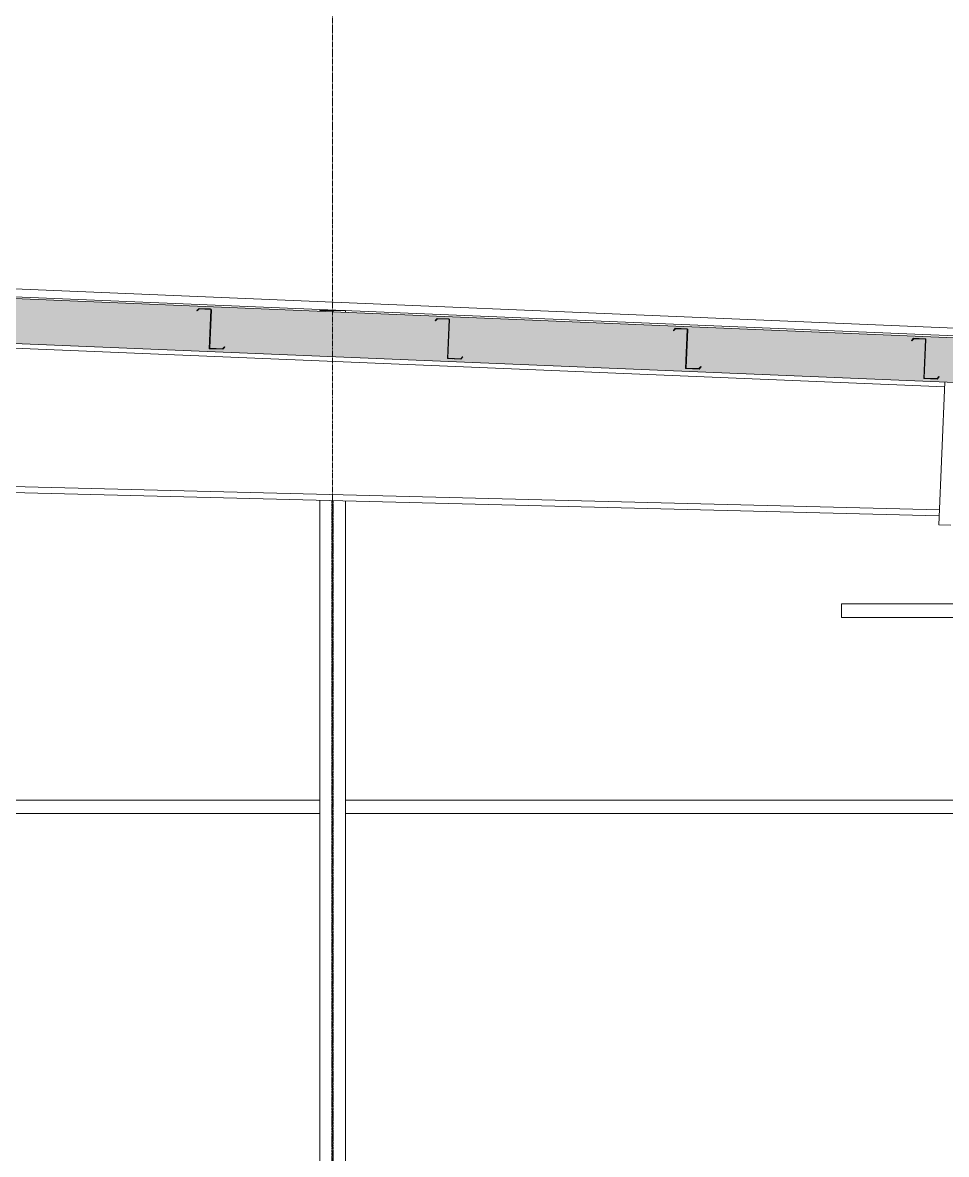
# Model space of a CAD drawing. Header units: inches. Extents: x 21386 to 98862, y -290 to 853.
# Drawn here: x 32505.4 to 32737.9, y 155.4 to 440.2 of the extents above; entities that cross this region are included whole.
import ezdxf

# ---------------------------------------------------------------- set-up
doc = ezdxf.new("R2010")
doc.units = ezdxf.units.IN
doc.header["$MEASUREMENT"] = 0
doc.linetypes.add('Grid Line 1_2_', pattern=[0.875, 0.5, -0.125, 0.125, -0.125])
doc.linetypes.add('Hidden 1_8_', pattern=[0.1875, 0.125, -0.0625])
for name, color, linetype, lineweight in [('A-CLNG', 13, 'Continuous', 13), ('A-CLNG-PATT', 13, 'Continuous', 25), ('A-ROOF', 132, 'Continuous', 13), ('Q-SPCQ', 91, 'Continuous', 13), ('S-BEAM', 12, 'Continuous', 13), ('S-COLS', 52, 'Continuous', 13), ('S-GRID', 1, 'Continuous', 9)]:
    doc.layers.add(name, color=color, linetype=linetype, lineweight=lineweight)
pattern_1 = [(45, (22011.012, 102), (-19.007, 19.007), []), (45, (22011.012, 130.8), (-19.007, 19.007), [])]

# ---------------------------------------------------------------- blocks, each defined once
blk = doc.blocks.new('Basketball_Backstop-Performance_Sports_Systems-3103-Ceiling_Hung - 27_-0_ to 27_-11 7_8_-706978-Building Section - North_South looking East _ Fitness Center')
at = {"layer": 'Q-SPCQ', "color": 8, "lineweight": 9}
for p, q in [((22025.55, 294), (21995.68, 294)), ((21995.68, 292.25), (21995.68, 294)), ((21995.68, 290.5), (21995.68, 292.25)), ((21995.68, 290.5), (22024.62, 290.5))]:
    blk.add_line(p, q, dxfattribs=at)
blk = doc.blocks.new('W-Wide Flange-Column - W12X26-1987909-Building Section - North_South looking East _ Fitness Center')
at = {"layer": 'S-COLS', "color": 8, "linetype": 'Hidden 1_8_', "lineweight": 9}
for p, q in [((21867.4, 367.45), (21867.4, 367.77)), ((21867.71, 367.77), (21867.71, 367.43)), ((21867.4, 37.12), (21867.4, 319.93)), ((21867.71, 319.92), (21867.71, 37.12)), ((21867.4, 32.5), (21867.4, 34.88)), ((21867.71, 34.88), (21867.71, 32.5)), ((21867.4, 28.5), (21867.4, 31.5)), ((21867.71, 31.5), (21867.71, 28.5)), ((21867.4, 0), (21867.4, 4)), ((21867.71, 4), (21867.71, 0))]:
    blk.add_line(p, q, dxfattribs=at)
blk = doc.blocks.new('Girt_Z - 10_D-V79-Building Section - North_South looking East _ Fitness Center')
at = {"layer": 'S-BEAM', "color": 7}
for p, q in [((21833.94, 368.3), (21833.43, 367.75)), ((21833.43, 367.75), (21833.51, 367.67)), ((21833.51, 367.67), (21833.98, 368.19)), ((21836.87, 368.18), (21833.94, 368.3)), ((21833.98, 368.19), (21836.87, 368.07)), ((21836.94, 367.99), (21836.53, 358.18)), ((21836.65, 358.37), (21837.05, 367.98)), ((21836.53, 358.18), (21839.91, 358.04)), ((21839.86, 358.15), (21836.72, 358.29)), ((21840.33, 358.67), (21839.86, 358.15)), ((21839.91, 358.04), (21840.41, 358.6)), ((21840.41, 358.6), (21840.33, 358.67))]:
    blk.add_line(p, q, dxfattribs=at)
for centre, radius, start, end in [((21836.86, 367.99), 0.187, 357.6141, 87.6141), ((21836.86, 367.99), 0.0782, 357.6141, 85.4913), ((21836.73, 358.36), 0.0782, 177.6141, 264.5717)]:
    blk.add_arc(centre, radius, start, end, dxfattribs=at)
blk = doc.blocks.new('Girt_Z - 10_D-V80-Building Section - North_South looking East _ Fitness Center')
at = {"layer": 'S-BEAM', "lineweight": 9}
h = blk.add_hatch(dxfattribs=at)
h.set_pattern_fill('FP_39', color=8, style=0, pattern_type=2)
h.set_pattern_definition(pattern_1)
h.paths.add_polyline_path([(21899.85, 355.55), (21900.36, 356.1), (21900.28, 356.17), (21899.81, 355.66), (21896.67, 355.79), (21896.48, 355.69)], flags=0)
h.paths.add_polyline_path([(21896.48, 355.69), (21896.6, 355.87), (21897, 365.49), (21896.89, 365.49)], flags=0)
h.paths.add_polyline_path([(21893.46, 365.18), (21893.93, 365.69), (21896.82, 365.57), (21896.82, 365.68), (21893.89, 365.8), (21893.38, 365.25)], flags=0)
at = {"layer": 'S-BEAM', "color": 7}
for p, q in [((21893.89, 365.8), (21893.38, 365.25)), ((21893.38, 365.25), (21893.46, 365.18)), ((21893.46, 365.18), (21893.93, 365.69)), ((21896.82, 365.68), (21893.89, 365.8)), ((21893.93, 365.69), (21896.82, 365.57)), ((21896.89, 365.49), (21896.48, 355.69)), ((21896.6, 355.87), (21897, 365.49)), ((21900.28, 356.17), (21899.81, 355.66)), ((21899.85, 355.55), (21900.36, 356.1)), ((21900.36, 356.1), (21900.28, 356.17)), ((21896.48, 355.69), (21899.85, 355.55)), ((21899.81, 355.66), (21896.67, 355.79))]:
    blk.add_line(p, q, dxfattribs=at)
for centre, radius, start, end in [((21896.81, 365.49), 0.187, 357.6141, 87.6141), ((21896.81, 365.49), 0.0782, 357.6141, 85.4913), ((21896.68, 355.87), 0.0782, 177.6141, 264.5717)]:
    blk.add_arc(centre, radius, start, end, dxfattribs=at)
blk = doc.blocks.new('Girt_Z - 10_D-V81-Building Section - North_South looking East _ Fitness Center')
at = {"layer": 'S-BEAM', "lineweight": 9}
h = blk.add_hatch(dxfattribs=at)
h.set_pattern_fill('FP_39', color=8, style=0, pattern_type=2)
h.set_pattern_definition(pattern_1)
h.paths.add_polyline_path([(21959.8, 353.05), (21960.31, 353.6), (21960.23, 353.68), (21959.76, 353.16), (21956.62, 353.29), (21956.43, 353.19)], flags=0)
h.paths.add_polyline_path([(21956.43, 353.19), (21956.55, 353.37), (21956.95, 362.99), (21956.84, 362.99)], flags=0)
h.paths.add_polyline_path([(21953.41, 362.68), (21953.88, 363.19), (21956.77, 363.07), (21956.77, 363.18), (21953.83, 363.31), (21953.33, 362.75)], flags=0)
at = {"layer": 'S-BEAM', "color": 7}
for p, q in [((21953.83, 363.31), (21953.33, 362.75)), ((21953.33, 362.75), (21953.41, 362.68)), ((21953.41, 362.68), (21953.88, 363.19)), ((21956.77, 363.18), (21953.83, 363.31)), ((21953.88, 363.19), (21956.77, 363.07)), ((21956.84, 362.99), (21956.43, 353.19)), ((21956.55, 353.37), (21956.95, 362.99)), ((21959.76, 353.16), (21956.62, 353.29)), ((21960.23, 353.68), (21959.76, 353.16)), ((21959.8, 353.05), (21960.31, 353.6)), ((21960.31, 353.6), (21960.23, 353.68)), ((21956.43, 353.19), (21959.8, 353.05))]:
    blk.add_line(p, q, dxfattribs=at)
for centre, radius, start, end in [((21956.76, 363), 0.187, 357.6141, 87.6141), ((21956.76, 363), 0.0782, 357.6141, 85.4913), ((21956.63, 353.37), 0.0782, 177.6141, 264.5717)]:
    blk.add_arc(centre, radius, start, end, dxfattribs=at)
blk = doc.blocks.new('Girt_Z - 10_D-V82-Building Section - North_South looking East _ Fitness Center')
at = {"layer": 'S-BEAM', "color": 7}
for p, q in [((22013.78, 360.81), (22013.28, 360.25)), ((22013.28, 360.25), (22013.36, 360.18)), ((22013.36, 360.18), (22013.83, 360.7)), ((22016.72, 360.69), (22013.78, 360.81)), ((22013.83, 360.7), (22016.71, 360.58)), ((22016.79, 360.49), (22016.38, 350.69)), ((22016.5, 350.87), (22016.9, 360.49)), ((22016.38, 350.69), (22019.75, 350.55)), ((22019.7, 350.66), (22016.57, 350.79)), ((22020.17, 351.18), (22019.7, 350.66)), ((22019.75, 350.55), (22020.26, 351.1)), ((22020.26, 351.1), (22020.17, 351.18))]:
    blk.add_line(p, q, dxfattribs=at)
for centre, radius, start, end in [((22016.71, 360.5), 0.0782, 357.6141, 85.4913), ((22016.71, 360.5), 0.187, 357.6141, 87.6141), ((22016.57, 350.87), 0.0782, 177.6141, 264.5717)]:
    blk.add_arc(centre, radius, start, end, dxfattribs=at)
blk = doc.blocks.new('columns and girder2 - one-1334686-Building Section - North_South looking East _ Fitness Center')
at = {"layer": 'S-BEAM', "color": 8, "lineweight": 9}
for p, q in [((21601.33, 366.1), (22021.63, 348.59)), ((22021.68, 349.76), (22020.18, 313.87)), ((22020.34, 317.59), (21599.75, 328.16)), ((21599.68, 326.66), (22020.28, 316.09)), ((22020.18, 313.87), (22023.18, 313.74))]:
    blk.add_line(p, q, dxfattribs=at)
blk = doc.blocks.new('Girt_Z - 10_D-1223971-Building Section - North_South looking East _ Fitness Center')
at = {"layer": 'S-BEAM', "color": 8, "lineweight": 9}
for p, q in [((21744.9, 244.56), (21864.31, 244.56)), ((21870.8, 244.56), (22077.66, 244.56)), ((21743.83, 241.19), (21864.31, 241.19)), ((21870.8, 241.19), (22082.11, 241.19))]:
    blk.add_line(p, q, dxfattribs=at)

msp = doc.modelspace()

# ---------------------------------------------------------------- hatches: boundary and pattern name
at = {"layer": 'A-CLNG-PATT', "lineweight": 9}
h = msp.add_hatch(dxfattribs=at)
h.set_pattern_fill('FP_37', color=8, style=0, pattern_type=2)
h.set_pattern_definition([(161.57, (22011.972, 102.96), (-7.6802237, -0.0009796), [0, -54.643, 6.067, 0]), (18.43, (22010.052, 102.96), (-7.6802237, 0.0009796), [0, -54.643, 6.067, 0]), (108.43, (22011.972, 102.96), (3.8382953, -19.2013653), [18.211, -42.499]), (71.57, (22010.052, 102.96), (3.8382953, 19.2013653), [18.211, -42.499])])
h.paths.add_polyline_path([(33086.49, 335.22), (33086.49, 346.48), (31850.86, 397.96), (31850.86, 386.7), (33052.62, 336.63)], flags=0)

# ---------------------------------------------------------------- linework, layer by layer
at = {"layer": 'A-CLNG', "color": 7}
for p, q in [((33086.49, 346.48), (31850.86, 397.96)), ((31850.86, 386.7), (33086.49, 335.22))]:
    msp.add_line(p, q, dxfattribs=at)
at = {"layer": 'A-ROOF', "color": 7}
for p, q in [((33148.9, 346.34), (31836.26, 401.03)), ((31836.26, 399.03), (33148.9, 344.34))]:
    msp.add_line(p, q, dxfattribs=at)
at = {"layer": 'S-COLS', "color": 8, "lineweight": 9}
for p, q in [((32580.12, 367.77), (32586.61, 367.77)), ((32580.12, 367.77), (32580.12, 367.58)), ((32586.61, 367.77), (32586.61, 367.31)), ((32580.12, 320.01), (32580.12, 37.1)), ((32586.61, 319.85), (32586.61, 37.12))]:
    msp.add_line(p, q, dxfattribs=at)
at = {"layer": 'S-GRID', "linetype": 'Grid Line 1_2_'}
msp.add_line((32583.36, -129.44), (32583.36, 738.66), dxfattribs=at)
msp.add_line((32583.36, -129.44), (32583.36, 738.66), dxfattribs=at)

# ---------------------------------------------------------------- block references
at = {"layer": 'Q-SPCQ', "color": 8, "lineweight": 9}
msp.add_blockref('Basketball_Backstop-Performance_Sports_Systems-3103-Ceiling_Hung - 27_-0_ to 27_-11 7_8_-706978-Building Section - North_South looking East _ Fitness Center', (10715.81, 0), dxfattribs=at)
at = {"layer": 'S-BEAM', "color": 8, "lineweight": 9}
for name in ['columns and girder2 - one-1334686-Building Section - North_South looking East _ Fitness Center', 'Girt_Z - 10_D-V79-Building Section - North_South looking East _ Fitness Center', 'Girt_Z - 10_D-V80-Building Section - North_South looking East _ Fitness Center', 'Girt_Z - 10_D-V81-Building Section - North_South looking East _ Fitness Center', 'Girt_Z - 10_D-V82-Building Section - North_South looking East _ Fitness Center', 'Girt_Z - 10_D-1223971-Building Section - North_South looking East _ Fitness Center']:
    msp.add_blockref(name, (10715.81, 0), dxfattribs=at)
at = {"layer": 'S-COLS', "color": 8, "linetype": 'Hidden 1_8_', "lineweight": 9}
msp.add_blockref('W-Wide Flange-Column - W12X26-1987909-Building Section - North_South looking East _ Fitness Center', (10715.81, 0), dxfattribs=at)

doc.saveas('drawing.dxf')
